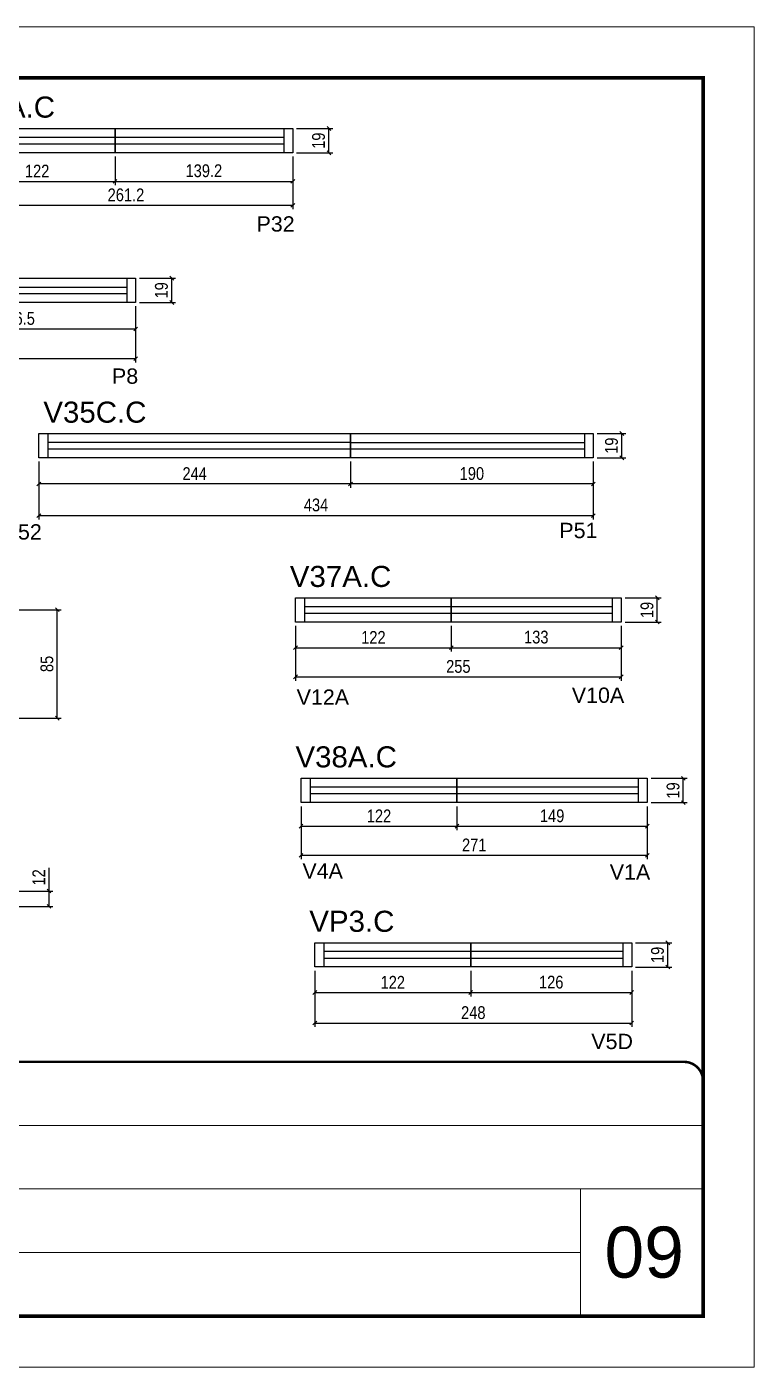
# Model space of a CAD drawing. Header units: millimetres. Extents: x 1659 to 9159, y 667 to 9133.
# Drawn here: x 3213 to 3782, y 667 to 1717 of the extents above; entities that cross this region are included whole.
import ezdxf

# ---------------------------------------------------------------- set-up
doc = ezdxf.new("R2010")
doc.units = ezdxf.units.MM
doc.linetypes.add('CONTINUO', pattern=[0])
doc.linetypes.add('DASHED', pattern=[0.75, 0.5, -0.25])
for name, color, linetype in [('5', 5, 'Continuous'), ('COTA', 241, 'Continuous'), ('NOMENCLATURA', 7, 'Continuous'), ('Painéis', 200, 'Continuous'), ('SARR_2.2x7', 40, 'Continuous')]:
    doc.layers.add(name, color=color, linetype=linetype)
for name, color, linetype, lineweight in [('CARIMBO', 255, 'Continuous', 9), ('Folhas', 255, 'Continuous', 9), ('SARRAFO DE PRESSAO', 251, 'DASHED', 9)]:
    doc.layers.add(name, color=color, linetype=linetype, lineweight=lineweight)
doc.styles.add('ARIAL', font='arial.ttf')
doc.styles.add('COTA TECNICA', font='techl___.ttf', dxfattribs={"height": 10})
doc.styles.add('COTA TECNICA-50', font='techl___.ttf', dxfattribs={"height": 10})
doc.styles.get("Standard").update_dxf_attribs({"font": 'arial.ttf'})
doc.dimstyles.new('COTA PAINEL-50', dxfattribs={"dimtxt": 10, "dimasz": 3, "dimexe": 3, "dimexo": 3, "dimgap": 3, "dimtad": 1, "dimdec": 1, "dimzin": 12, "dimdsep": 46, "dimtxsty": 'COTA TECNICA-50', "dimblk1": 'OBLIQUE', "dimblk2": 'OBLIQUE', "dimsah": 1, "dimcen": 0.9, "dimclrd": 4, "dimclre": 4, "dimclrt": 240, "dimadec": 1, "dimazin": 3, "dimtfac": 1, "dimtdec": 1, "dimtmove": 0, "dimatfit": 3, "dimfxl": 0, "dimtolj": 1, "dimtzin": 12, "dimarcsym": 0})
doc.dimstyles.new('PAINEL', dxfattribs={"dimtxt": 10, "dimasz": 3, "dimexe": 3, "dimexo": 3, "dimgap": 3, "dimtad": 1, "dimdec": 1, "dimzin": 12, "dimdsep": 46, "dimtxsty": 'COTA TECNICA', "dimblk1": 'OBLIQUE', "dimblk2": 'OBLIQUE', "dimsah": 1, "dimcen": 0.9, "dimclrd": 4, "dimclre": 4, "dimclrt": 240, "dimadec": 1, "dimazin": 3, "dimtfac": 1, "dimtdec": 1, "dimtmove": 0, "dimatfit": 3, "dimfxl": 0, "dimtolj": 1, "dimtzin": 12, "dimarcsym": 0})

# ---------------------------------------------------------------- blocks, each defined once
blk = doc.blocks.new('9999999999')
at = {"color": 30, "linetype": 'CONTINUO'}
for p, q in [((98564.6, 34379.6), (99584, 34379.6)), ((98564.6, 34329.8), (99488, 34329.8)), ((99584, 34329.8), (99488, 34329.8)), ((99488, 34329.8), (99488, 34230.2)), ((98564.6, 34280), (99488, 34280))]:
    blk.add_line(p, q, dxfattribs=at)
at = {"color": 30, "linetype": 'CONTINUO', "const_width": 2}
blk.add_lwpolyline([(99584, 34230.2), (99584, 34414.4, 0.414214), (99569, 34429.4), (98229, 34429.4, 0.414214), (98214, 34414.4), (98214, 34245.2, 0.414214), (98229, 34230.2), (99584, 34230.2)], format="xyb", dxfattribs=at)
at = {"layer": 'Folhas'}
blk.add_lwpolyline([(98139, 34190.2), (99624, 34190.2), (99624, 35240.2), (98139, 35240.2)], close=True, dxfattribs=at)
at = {"layer": 'Folhas', "color": 30, "const_width": 3}
blk.add_lwpolyline([(98214, 34230.2), (99584, 34230.2), (99584, 35200.2), (98214, 35200.2)], close=True, dxfattribs=at)
blk = doc.blocks.new('_Oblique')
at = {"color": 0, "linetype": 'ByBlock', "lineweight": -2}
blk.add_line((-0.5, -0.5), (0.5, 0.5), dxfattribs=at)
blk = doc.blocks.new('*D99')
at = {"layer": 'COTA', "color": 4, "lineweight": -2}
for p, q in [((3423.7, 1637.7), (3452, 1637.7)), ((3449, 1618.7), (3449, 1637.7)), ((3423.7, 1618.7), (3452, 1618.7))]:
    blk.add_line(p, q, dxfattribs=at)
at = {"layer": 'Defpoints', "color": 0}
for p in [(3420.7, 1637.7), (3449, 1637.7), (3420.7, 1618.7)]:
    blk.add_point(p, dxfattribs=at)
at = {"layer": 'COTA', "color": 4, "lineweight": -2, "xscale": 3, "yscale": 3, "zscale": 3}
for p, rotation in [((3449, 1637.7), 90), ((3449, 1618.7), 270)]:
    blk.add_blockref('_Oblique', p, dxfattribs=dict(at, rotation=rotation))
at = {"layer": 'COTA', "color": 240, "insert": (3440.9, 1628.2), "char_height": 10, "attachment_point": 5, "rotation": 90, "style": 'COTA TECNICA'}
blk.add_mtext('\\A1;19', dxfattribs=at)
blk = doc.blocks.new('*D100')
at = {"layer": 'COTA', "color": 4, "linetype": 'ByBlock', "lineweight": -2}
for p, q in [((3159.6, 1615.7), (3159.6, 1593.3)), ((3281.6, 1615.7), (3281.6, 1593.3)), ((3159.6, 1596.3), (3281.6, 1596.3))]:
    blk.add_line(p, q, dxfattribs=at)
at = {"layer": 'Defpoints', "color": 0, "linetype": 'ByBlock'}
for p in [(3159.6, 1618.7), (3281.6, 1618.7), (3281.6, 1596.3)]:
    blk.add_point(p, dxfattribs=at)
at = {"layer": 'COTA', "color": 4, "linetype": 'ByBlock', "lineweight": -2, "xscale": 3, "yscale": 3, "zscale": 3, "rotation": 180}
blk.add_blockref('_Oblique', (3159.6, 1596.3), dxfattribs=at)
at = {"layer": 'COTA', "color": 4, "linetype": 'ByBlock', "lineweight": -2, "xscale": 3, "yscale": 3, "zscale": 3}
blk.add_blockref('_Oblique', (3281.6, 1596.3), dxfattribs=at)
at = {"layer": 'COTA', "color": 240, "linetype": 'ByBlock', "insert": (3220.6, 1604.4), "char_height": 10, "attachment_point": 5, "style": 'COTA TECNICA-50'}
blk.add_mtext('\\A1;122', dxfattribs=at)
blk = doc.blocks.new('*D101')
at = {"layer": 'COTA', "color": 4, "linetype": 'ByBlock', "lineweight": -2}
for p, q in [((3281.6, 1615.7), (3281.6, 1593.3)), ((3420.7, 1615.7), (3420.7, 1593.3)), ((3281.6, 1596.3), (3420.7, 1596.3))]:
    blk.add_line(p, q, dxfattribs=at)
at = {"layer": 'Defpoints', "color": 0, "linetype": 'ByBlock'}
for p in [(3281.6, 1618.7), (3420.7, 1618.7), (3420.7, 1596.3)]:
    blk.add_point(p, dxfattribs=at)
at = {"layer": 'COTA', "color": 4, "linetype": 'ByBlock', "lineweight": -2, "xscale": 3, "yscale": 3, "zscale": 3, "rotation": 180}
blk.add_blockref('_Oblique', (3281.6, 1596.3), dxfattribs=at)
at = {"layer": 'COTA', "color": 4, "linetype": 'ByBlock', "lineweight": -2, "xscale": 3, "yscale": 3, "zscale": 3}
blk.add_blockref('_Oblique', (3420.7, 1596.3), dxfattribs=at)
at = {"layer": 'COTA', "color": 240, "linetype": 'ByBlock', "insert": (3351.1, 1604.6), "char_height": 10, "attachment_point": 5, "style": 'COTA TECNICA-50'}
blk.add_mtext('\\A1;139.2', dxfattribs=at)
blk = doc.blocks.new('*D188')
at = {"layer": 'COTA', "color": 4, "lineweight": -2}
for p, q in [((3159.6, 1615.7), (3159.6, 1574.6)), ((3420.7, 1615.7), (3420.7, 1574.6)), ((3159.6, 1577.6), (3420.7, 1577.6))]:
    blk.add_line(p, q, dxfattribs=at)
at = {"layer": 'Defpoints', "color": 0}
for p in [(3159.6, 1618.7), (3420.7, 1618.7), (3420.7, 1577.6)]:
    blk.add_point(p, dxfattribs=at)
at = {"layer": 'COTA', "color": 4, "lineweight": -2, "xscale": 3, "yscale": 3, "zscale": 3, "rotation": 180}
blk.add_blockref('_Oblique', (3159.6, 1577.6), dxfattribs=at)
at = {"layer": 'COTA', "color": 4, "lineweight": -2, "xscale": 3, "yscale": 3, "zscale": 3}
blk.add_blockref('_Oblique', (3420.7, 1577.6), dxfattribs=at)
at = {"layer": 'COTA', "color": 240, "insert": (3290.1, 1585.7), "char_height": 10, "attachment_point": 5, "style": 'COTA TECNICA'}
blk.add_mtext('\\A1;261.2', dxfattribs=at)
blk = doc.blocks.new('*D104')
at = {"layer": 'COTA', "color": 4, "lineweight": -2}
for p, q in [((3300.7, 1520.5), (3329, 1520.5)), ((3326, 1501.5), (3326, 1520.5)), ((3300.7, 1501.5), (3329, 1501.5))]:
    blk.add_line(p, q, dxfattribs=at)
at = {"layer": 'Defpoints', "color": 0}
for p in [(3297.7, 1520.5), (3326, 1520.5), (3297.7, 1501.5)]:
    blk.add_point(p, dxfattribs=at)
at = {"layer": 'COTA', "color": 4, "lineweight": -2, "xscale": 3, "yscale": 3, "zscale": 3}
for p, rotation in [((3326, 1520.5), 90), ((3326, 1501.5), 270)]:
    blk.add_blockref('_Oblique', p, dxfattribs=dict(at, rotation=rotation))
at = {"layer": 'COTA', "color": 240, "insert": (3317.9, 1511), "char_height": 10, "attachment_point": 5, "rotation": 90, "style": 'COTA TECNICA'}
blk.add_mtext('\\A1;19', dxfattribs=at)
blk = doc.blocks.new('*D106')
at = {"layer": 'COTA', "color": 4, "linetype": 'ByBlock', "lineweight": -2}
for p, q in [((3111.2, 1498.5), (3111.2, 1477.7)), ((3297.7, 1498.5), (3297.7, 1477.7)), ((3111.2, 1480.7), (3297.7, 1480.7))]:
    blk.add_line(p, q, dxfattribs=at)
at = {"layer": 'Defpoints', "color": 0, "linetype": 'ByBlock'}
for p in [(3111.2, 1501.5), (3297.7, 1501.5), (3297.7, 1480.7)]:
    blk.add_point(p, dxfattribs=at)
at = {"layer": 'COTA', "color": 4, "linetype": 'ByBlock', "lineweight": -2, "xscale": 3, "yscale": 3, "zscale": 3, "rotation": 180}
blk.add_blockref('_Oblique', (3111.2, 1480.7), dxfattribs=at)
at = {"layer": 'COTA', "color": 4, "linetype": 'ByBlock', "lineweight": -2, "xscale": 3, "yscale": 3, "zscale": 3}
blk.add_blockref('_Oblique', (3297.7, 1480.7), dxfattribs=at)
at = {"layer": 'COTA', "color": 240, "linetype": 'ByBlock', "insert": (3204.5, 1488.9), "char_height": 10, "attachment_point": 5, "style": 'COTA TECNICA-50'}
blk.add_mtext('\\A1;186.5', dxfattribs=at)
blk = doc.blocks.new('*D190')
at = {"layer": 'COTA', "color": 4, "lineweight": -2}
for p, q in [((2867.2, 1498.5), (2867.2, 1454.5)), ((3297.7, 1498.5), (3297.7, 1454.5)), ((2867.2, 1457.5), (3297.7, 1457.5))]:
    blk.add_line(p, q, dxfattribs=at)
at = {"layer": 'Defpoints', "color": 0}
for p in [(2867.2, 1501.5), (3297.7, 1501.5), (3297.7, 1457.5)]:
    blk.add_point(p, dxfattribs=at)
at = {"layer": 'COTA', "color": 4, "lineweight": -2, "xscale": 3, "yscale": 3, "zscale": 3, "rotation": 180}
blk.add_blockref('_Oblique', (2867.2, 1457.5), dxfattribs=at)
at = {"layer": 'COTA', "color": 4, "lineweight": -2, "xscale": 3, "yscale": 3, "zscale": 3}
blk.add_blockref('_Oblique', (3297.7, 1457.5), dxfattribs=at)
at = {"layer": 'COTA', "color": 240, "insert": (3082.5, 1465.7), "char_height": 10, "attachment_point": 5, "style": 'COTA TECNICA'}
blk.add_mtext('\\A1;430.5', dxfattribs=at)
blk = doc.blocks.new('*D9')
at = {"layer": 'COTA', "color": 4, "linetype": 'ByBlock', "lineweight": -2}
for p, q in [((3221.9, 1376.8), (3221.9, 1356.3)), ((3465.9, 1376.8), (3465.9, 1356.3)), ((3465.9, 1359.3), (3221.9, 1359.3))]:
    blk.add_line(p, q, dxfattribs=at)
at = {"layer": 'Defpoints', "color": 0, "linetype": 'ByBlock'}
for p in [(3221.9, 1379.8), (3465.9, 1379.8), (3221.9, 1359.3)]:
    blk.add_point(p, dxfattribs=at)
at = {"layer": 'COTA', "color": 4, "linetype": 'ByBlock', "lineweight": -2, "xscale": 3, "yscale": 3, "zscale": 3, "rotation": 180}
blk.add_blockref('_Oblique', (3221.9, 1359.3), dxfattribs=at)
at = {"layer": 'COTA', "color": 4, "linetype": 'ByBlock', "lineweight": -2, "xscale": 3, "yscale": 3, "zscale": 3}
blk.add_blockref('_Oblique', (3465.9, 1359.3), dxfattribs=at)
at = {"layer": 'COTA', "color": 240, "linetype": 'ByBlock', "insert": (3343.9, 1367.4), "char_height": 10, "attachment_point": 5, "style": 'COTA TECNICA-50'}
blk.add_mtext('\\A1;244', dxfattribs=at)
blk = doc.blocks.new('*D10')
at = {"layer": 'COTA', "color": 4, "linetype": 'ByBlock', "lineweight": -2}
for p, q in [((3465.9, 1376.8), (3465.9, 1356.3)), ((3655.9, 1376.8), (3655.9, 1356.3)), ((3655.9, 1359.3), (3465.9, 1359.3))]:
    blk.add_line(p, q, dxfattribs=at)
at = {"layer": 'Defpoints', "color": 0, "linetype": 'ByBlock'}
for p in [(3465.9, 1379.8), (3655.9, 1379.8), (3465.9, 1359.3)]:
    blk.add_point(p, dxfattribs=at)
at = {"layer": 'COTA', "color": 4, "linetype": 'ByBlock', "lineweight": -2, "xscale": 3, "yscale": 3, "zscale": 3, "rotation": 180}
blk.add_blockref('_Oblique', (3465.9, 1359.3), dxfattribs=at)
at = {"layer": 'COTA', "color": 4, "linetype": 'ByBlock', "lineweight": -2, "xscale": 3, "yscale": 3, "zscale": 3}
blk.add_blockref('_Oblique', (3655.9, 1359.3), dxfattribs=at)
at = {"layer": 'COTA', "color": 240, "linetype": 'ByBlock', "insert": (3560.9, 1367.4), "char_height": 10, "attachment_point": 5, "style": 'COTA TECNICA-50'}
blk.add_mtext('\\A1;190', dxfattribs=at)
blk = doc.blocks.new('*D127')
at = {"layer": 'COTA', "color": 4, "lineweight": -2}
for p, q in [((3221.9, 1376.8), (3221.9, 1331.5)), ((3655.9, 1376.8), (3655.9, 1331.5)), ((3221.9, 1334.5), (3655.9, 1334.5))]:
    blk.add_line(p, q, dxfattribs=at)
at = {"layer": 'Defpoints', "color": 0}
for p in [(3221.9, 1379.8), (3655.9, 1379.8), (3655.9, 1334.5)]:
    blk.add_point(p, dxfattribs=at)
at = {"layer": 'COTA', "color": 4, "lineweight": -2, "xscale": 3, "yscale": 3, "zscale": 3, "rotation": 180}
blk.add_blockref('_Oblique', (3221.9, 1334.5), dxfattribs=at)
at = {"layer": 'COTA', "color": 4, "lineweight": -2, "xscale": 3, "yscale": 3, "zscale": 3}
blk.add_blockref('_Oblique', (3655.9, 1334.5), dxfattribs=at)
at = {"layer": 'COTA', "color": 240, "insert": (3438.9, 1342.8), "char_height": 10, "attachment_point": 5, "style": 'COTA TECNICA'}
blk.add_mtext('\\A1;434', dxfattribs=at)
blk = doc.blocks.new('*D128')
at = {"layer": 'COTA', "color": 4, "lineweight": -2}
for p, q in [((3658.9, 1398.8), (3681.3, 1398.8)), ((3678.3, 1379.8), (3678.3, 1398.8)), ((3658.9, 1379.8), (3681.3, 1379.8))]:
    blk.add_line(p, q, dxfattribs=at)
at = {"layer": 'Defpoints', "color": 0}
for p in [(3655.9, 1398.8), (3678.3, 1398.8), (3655.9, 1379.8)]:
    blk.add_point(p, dxfattribs=at)
at = {"layer": 'COTA', "color": 4, "lineweight": -2, "xscale": 3, "yscale": 3, "zscale": 3}
for p, rotation in [((3678.3, 1398.8), 90), ((3678.3, 1379.8), 270)]:
    blk.add_blockref('_Oblique', p, dxfattribs=dict(at, rotation=rotation))
at = {"layer": 'COTA', "color": 240, "insert": (3670.2, 1389.3), "char_height": 10, "attachment_point": 5, "rotation": 90, "style": 'COTA TECNICA'}
blk.add_mtext('\\A1;19', dxfattribs=at)
blk = doc.blocks.new('*D15')
at = {"layer": 'COTA', "color": 4, "lineweight": -2}
for p, q in [((3680.8, 1270.1), (3709, 1270.1)), ((3706, 1251.1), (3706, 1270.1)), ((3680.8, 1251.1), (3709, 1251.1))]:
    blk.add_line(p, q, dxfattribs=at)
at = {"layer": 'Defpoints', "color": 0}
for p in [(3677.8, 1270.1), (3706, 1270.1), (3677.8, 1251.1)]:
    blk.add_point(p, dxfattribs=at)
at = {"layer": 'COTA', "color": 4, "lineweight": -2, "xscale": 3, "yscale": 3, "zscale": 3}
for p, rotation in [((3706, 1270.1), 90), ((3706, 1251.1), 270)]:
    blk.add_blockref('_Oblique', p, dxfattribs=dict(at, rotation=rotation))
at = {"layer": 'COTA', "color": 240, "insert": (3698, 1260.6), "char_height": 10, "attachment_point": 5, "rotation": 90, "style": 'COTA TECNICA'}
blk.add_mtext('\\A1;19', dxfattribs=at)
blk = doc.blocks.new('*D16')
at = {"layer": 'COTA', "color": 4, "linetype": 'ByBlock', "lineweight": -2}
for p, q in [((3422.8, 1248.1), (3422.8, 1228)), ((3544.8, 1248.1), (3544.8, 1228)), ((3422.8, 1231), (3544.8, 1231))]:
    blk.add_line(p, q, dxfattribs=at)
at = {"layer": 'Defpoints', "color": 0, "linetype": 'ByBlock'}
for p in [(3422.8, 1251.1), (3544.8, 1251.1), (3544.8, 1231)]:
    blk.add_point(p, dxfattribs=at)
at = {"layer": 'COTA', "color": 4, "linetype": 'ByBlock', "lineweight": -2, "xscale": 3, "yscale": 3, "zscale": 3, "rotation": 180}
blk.add_blockref('_Oblique', (3422.8, 1231), dxfattribs=at)
at = {"layer": 'COTA', "color": 4, "linetype": 'ByBlock', "lineweight": -2, "xscale": 3, "yscale": 3, "zscale": 3}
blk.add_blockref('_Oblique', (3544.8, 1231), dxfattribs=at)
at = {"layer": 'COTA', "color": 240, "linetype": 'ByBlock', "insert": (3483.8, 1239.1), "char_height": 10, "attachment_point": 5, "style": 'COTA TECNICA-50'}
blk.add_mtext('\\A1;122', dxfattribs=at)
blk = doc.blocks.new('*D17')
at = {"layer": 'COTA', "color": 4, "linetype": 'ByBlock', "lineweight": -2}
for p, q in [((3544.8, 1248.1), (3544.8, 1228)), ((3677.8, 1248.1), (3677.8, 1228)), ((3544.8, 1231), (3677.8, 1231))]:
    blk.add_line(p, q, dxfattribs=at)
at = {"layer": 'Defpoints', "color": 0, "linetype": 'ByBlock'}
for p in [(3544.8, 1251.1), (3677.8, 1251.1), (3677.8, 1231)]:
    blk.add_point(p, dxfattribs=at)
at = {"layer": 'COTA', "color": 4, "linetype": 'ByBlock', "lineweight": -2, "xscale": 3, "yscale": 3, "zscale": 3, "rotation": 180}
blk.add_blockref('_Oblique', (3544.8, 1231), dxfattribs=at)
at = {"layer": 'COTA', "color": 4, "linetype": 'ByBlock', "lineweight": -2, "xscale": 3, "yscale": 3, "zscale": 3}
blk.add_blockref('_Oblique', (3677.8, 1231), dxfattribs=at)
at = {"layer": 'COTA', "color": 240, "linetype": 'ByBlock', "insert": (3611.3, 1239.3), "char_height": 10, "attachment_point": 5, "style": 'COTA TECNICA-50'}
blk.add_mtext('\\A1;133', dxfattribs=at)
blk = doc.blocks.new('*D130')
at = {"layer": 'COTA', "color": 4, "lineweight": -2}
for p, q in [((3422.8, 1248.1), (3422.8, 1205.2)), ((3677.8, 1248.1), (3677.8, 1205.2)), ((3422.8, 1208.2), (3677.8, 1208.2))]:
    blk.add_line(p, q, dxfattribs=at)
at = {"layer": 'Defpoints', "color": 0}
for p in [(3422.8, 1251.1), (3677.8, 1251.1), (3677.8, 1208.2)]:
    blk.add_point(p, dxfattribs=at)
at = {"layer": 'COTA', "color": 4, "lineweight": -2, "xscale": 3, "yscale": 3, "zscale": 3, "rotation": 180}
blk.add_blockref('_Oblique', (3422.8, 1208.2), dxfattribs=at)
at = {"layer": 'COTA', "color": 4, "lineweight": -2, "xscale": 3, "yscale": 3, "zscale": 3}
blk.add_blockref('_Oblique', (3677.8, 1208.2), dxfattribs=at)
at = {"layer": 'COTA', "color": 240, "insert": (3550.3, 1216.3), "char_height": 10, "attachment_point": 5, "style": 'COTA TECNICA'}
blk.add_mtext('\\A1;255', dxfattribs=at)
blk = doc.blocks.new('*D18')
at = {"layer": 'COTA', "color": 4, "lineweight": -2}
for p, q in [((3701.2, 1128.7), (3729.4, 1128.7)), ((3726.4, 1109.7), (3726.4, 1128.7)), ((3701.2, 1109.7), (3729.4, 1109.7))]:
    blk.add_line(p, q, dxfattribs=at)
at = {"layer": 'Defpoints', "color": 0}
for p in [(3698.2, 1128.7), (3726.4, 1128.7), (3698.2, 1109.7)]:
    blk.add_point(p, dxfattribs=at)
at = {"layer": 'COTA', "color": 4, "lineweight": -2, "xscale": 3, "yscale": 3, "zscale": 3}
for p, rotation in [((3726.4, 1128.7), 90), ((3726.4, 1109.7), 270)]:
    blk.add_blockref('_Oblique', p, dxfattribs=dict(at, rotation=rotation))
at = {"layer": 'COTA', "color": 240, "insert": (3718.4, 1119.2), "char_height": 10, "attachment_point": 5, "rotation": 90, "style": 'COTA TECNICA'}
blk.add_mtext('\\A1;19', dxfattribs=at)
blk = doc.blocks.new('*D19')
at = {"layer": 'COTA', "color": 4, "linetype": 'ByBlock', "lineweight": -2}
for p, q in [((3427.2, 1106.7), (3427.2, 1088.2)), ((3549.2, 1106.7), (3549.2, 1088.2)), ((3427.2, 1091.2), (3549.2, 1091.2))]:
    blk.add_line(p, q, dxfattribs=at)
at = {"layer": 'Defpoints', "color": 0, "linetype": 'ByBlock'}
for p in [(3427.2, 1109.7), (3549.2, 1109.7), (3549.2, 1091.2)]:
    blk.add_point(p, dxfattribs=at)
at = {"layer": 'COTA', "color": 4, "linetype": 'ByBlock', "lineweight": -2, "xscale": 3, "yscale": 3, "zscale": 3, "rotation": 180}
blk.add_blockref('_Oblique', (3427.2, 1091.2), dxfattribs=at)
at = {"layer": 'COTA', "color": 4, "linetype": 'ByBlock', "lineweight": -2, "xscale": 3, "yscale": 3, "zscale": 3}
blk.add_blockref('_Oblique', (3549.2, 1091.2), dxfattribs=at)
at = {"layer": 'COTA', "color": 240, "linetype": 'ByBlock', "insert": (3488.2, 1099.3), "char_height": 10, "attachment_point": 5, "style": 'COTA TECNICA-50'}
blk.add_mtext('\\A1;122', dxfattribs=at)
blk = doc.blocks.new('*D20')
at = {"layer": 'COTA', "color": 4, "linetype": 'ByBlock', "lineweight": -2}
for p, q in [((3549.2, 1106.7), (3549.2, 1088.2)), ((3698.2, 1106.7), (3698.2, 1088.2)), ((3549.2, 1091.2), (3698.2, 1091.2))]:
    blk.add_line(p, q, dxfattribs=at)
at = {"layer": 'Defpoints', "color": 0, "linetype": 'ByBlock'}
for p in [(3549.2, 1109.7), (3698.2, 1109.7), (3698.2, 1091.2)]:
    blk.add_point(p, dxfattribs=at)
at = {"layer": 'COTA', "color": 4, "linetype": 'ByBlock', "lineweight": -2, "xscale": 3, "yscale": 3, "zscale": 3, "rotation": 180}
blk.add_blockref('_Oblique', (3549.2, 1091.2), dxfattribs=at)
at = {"layer": 'COTA', "color": 4, "linetype": 'ByBlock', "lineweight": -2, "xscale": 3, "yscale": 3, "zscale": 3}
blk.add_blockref('_Oblique', (3698.2, 1091.2), dxfattribs=at)
at = {"layer": 'COTA', "color": 240, "linetype": 'ByBlock', "insert": (3623.7, 1099.3), "char_height": 10, "attachment_point": 5, "style": 'COTA TECNICA-50'}
blk.add_mtext('\\A1;149', dxfattribs=at)
blk = doc.blocks.new('*D131')
at = {"layer": 'COTA', "color": 4, "lineweight": -2}
for p, q in [((3427.2, 1106.7), (3427.2, 1065.4)), ((3698.2, 1106.7), (3698.2, 1065.4)), ((3427.2, 1068.4), (3698.2, 1068.4))]:
    blk.add_line(p, q, dxfattribs=at)
at = {"layer": 'Defpoints', "color": 0}
for p in [(3427.2, 1109.7), (3698.2, 1109.7), (3698.2, 1068.4)]:
    blk.add_point(p, dxfattribs=at)
at = {"layer": 'COTA', "color": 4, "lineweight": -2, "xscale": 3, "yscale": 3, "zscale": 3, "rotation": 180}
blk.add_blockref('_Oblique', (3427.2, 1068.4), dxfattribs=at)
at = {"layer": 'COTA', "color": 4, "lineweight": -2, "xscale": 3, "yscale": 3, "zscale": 3}
blk.add_blockref('_Oblique', (3698.2, 1068.4), dxfattribs=at)
at = {"layer": 'COTA', "color": 240, "insert": (3562.7, 1076.5), "char_height": 10, "attachment_point": 5, "style": 'COTA TECNICA'}
blk.add_mtext('\\A1;271', dxfattribs=at)
blk = doc.blocks.new('*D139')
at = {"layer": 'Defpoints', "color": 0}
for p in [(3202.4, 1260.8), (3236.4, 1260.8), (3202.4, 1175.8)]:
    blk.add_point(p, dxfattribs=at)
at = {"layer": 'Painéis', "color": 4, "lineweight": -2}
for p, q in [((3205.4, 1260.8), (3239.4, 1260.8)), ((3236.4, 1175.8), (3236.4, 1260.8)), ((3205.4, 1175.8), (3239.4, 1175.8))]:
    blk.add_line(p, q, dxfattribs=at)
at = {"layer": 'Painéis', "color": 4, "lineweight": -2, "xscale": 3, "yscale": 3, "zscale": 3}
for p, rotation in [((3236.4, 1260.8), 90), ((3236.4, 1175.8), 270)]:
    blk.add_blockref('_Oblique', p, dxfattribs=dict(at, rotation=rotation))
at = {"layer": 'Painéis', "color": 240, "insert": (3228.3, 1218.3), "char_height": 10, "attachment_point": 5, "rotation": 90, "style": 'COTA TECNICA'}
blk.add_mtext('\\A1;85', dxfattribs=at)
blk = doc.blocks.new('*D26')
at = {"layer": 'COTA', "color": 4, "lineweight": -2}
for p, q in [((3689, 999.9), (3717.3, 999.9)), ((3714.3, 980.9), (3714.3, 999.9)), ((3689, 980.9), (3717.3, 980.9))]:
    blk.add_line(p, q, dxfattribs=at)
at = {"layer": 'Defpoints', "color": 0}
for p in [(3686, 999.9), (3714.3, 999.9), (3686, 980.9)]:
    blk.add_point(p, dxfattribs=at)
at = {"layer": 'COTA', "color": 4, "lineweight": -2, "xscale": 3, "yscale": 3, "zscale": 3}
for p, rotation in [((3714.3, 999.9), 90), ((3714.3, 980.9), 270)]:
    blk.add_blockref('_Oblique', p, dxfattribs=dict(at, rotation=rotation))
at = {"layer": 'COTA', "color": 240, "insert": (3706.2, 990.4), "char_height": 10, "attachment_point": 5, "rotation": 90, "style": 'COTA TECNICA'}
blk.add_mtext('\\A1;19', dxfattribs=at)
blk = doc.blocks.new('*D27')
at = {"layer": 'COTA', "color": 4, "linetype": 'ByBlock', "lineweight": -2}
for p, q in [((3438, 977.9), (3438, 957.9)), ((3560, 977.9), (3560, 957.9)), ((3438, 960.9), (3560, 960.9))]:
    blk.add_line(p, q, dxfattribs=at)
at = {"layer": 'Defpoints', "color": 0, "linetype": 'ByBlock'}
for p in [(3438, 980.9), (3560, 980.9), (3560, 960.9)]:
    blk.add_point(p, dxfattribs=at)
at = {"layer": 'COTA', "color": 4, "linetype": 'ByBlock', "lineweight": -2, "xscale": 3, "yscale": 3, "zscale": 3, "rotation": 180}
blk.add_blockref('_Oblique', (3438, 960.9), dxfattribs=at)
at = {"layer": 'COTA', "color": 4, "linetype": 'ByBlock', "lineweight": -2, "xscale": 3, "yscale": 3, "zscale": 3}
blk.add_blockref('_Oblique', (3560, 960.9), dxfattribs=at)
at = {"layer": 'COTA', "color": 240, "linetype": 'ByBlock', "insert": (3499, 968.9), "char_height": 10, "attachment_point": 5, "style": 'COTA TECNICA-50'}
blk.add_mtext('\\A1;122', dxfattribs=at)
blk = doc.blocks.new('*D28')
at = {"layer": 'COTA', "color": 4, "linetype": 'ByBlock', "lineweight": -2}
for p, q in [((3560, 977.9), (3560, 957.9)), ((3686, 977.9), (3686, 957.9)), ((3560, 960.9), (3686, 960.9))]:
    blk.add_line(p, q, dxfattribs=at)
at = {"layer": 'Defpoints', "color": 0, "linetype": 'ByBlock'}
for p in [(3560, 980.9), (3686, 980.9), (3686, 960.9)]:
    blk.add_point(p, dxfattribs=at)
at = {"layer": 'COTA', "color": 4, "linetype": 'ByBlock', "lineweight": -2, "xscale": 3, "yscale": 3, "zscale": 3, "rotation": 180}
blk.add_blockref('_Oblique', (3560, 960.9), dxfattribs=at)
at = {"layer": 'COTA', "color": 4, "linetype": 'ByBlock', "lineweight": -2, "xscale": 3, "yscale": 3, "zscale": 3}
blk.add_blockref('_Oblique', (3686, 960.9), dxfattribs=at)
at = {"layer": 'COTA', "color": 240, "linetype": 'ByBlock', "insert": (3623, 969), "char_height": 10, "attachment_point": 5, "style": 'COTA TECNICA-50'}
blk.add_mtext('\\A1;126', dxfattribs=at)
blk = doc.blocks.new('*D140')
at = {"layer": 'COTA', "color": 4, "lineweight": -2}
for p, q in [((3438, 977.9), (3438, 934)), ((3686, 977.9), (3686, 934)), ((3438, 937), (3686, 937))]:
    blk.add_line(p, q, dxfattribs=at)
at = {"layer": 'Defpoints', "color": 0}
for p in [(3438, 980.9), (3686, 980.9), (3686, 937)]:
    blk.add_point(p, dxfattribs=at)
at = {"layer": 'COTA', "color": 4, "lineweight": -2, "xscale": 3, "yscale": 3, "zscale": 3, "rotation": 180}
blk.add_blockref('_Oblique', (3438, 937), dxfattribs=at)
at = {"layer": 'COTA', "color": 4, "lineweight": -2, "xscale": 3, "yscale": 3, "zscale": 3}
blk.add_blockref('_Oblique', (3686, 937), dxfattribs=at)
at = {"layer": 'COTA', "color": 240, "insert": (3562, 945.1), "char_height": 10, "attachment_point": 5, "style": 'COTA TECNICA'}
blk.add_mtext('\\A1;248', dxfattribs=at)
blk = doc.blocks.new('*D142')
at = {"layer": 'Defpoints', "color": 0}
for p in [(3202.4, 1040.4), (3229.9, 1040.4), (3202.4, 1028.4)]:
    blk.add_point(p, dxfattribs=at)
at = {"layer": 'Painéis', "color": 4, "lineweight": -2}
for p, q in [((3229.9, 1040.4), (3229.9, 1058.7)), ((3205.4, 1040.4), (3232.9, 1040.4)), ((3229.9, 1028.4), (3229.9, 1040.4)), ((3205.4, 1028.4), (3232.9, 1028.4))]:
    blk.add_line(p, q, dxfattribs=at)
at = {"layer": 'Painéis', "color": 4, "lineweight": -2, "xscale": 3, "yscale": 3, "zscale": 3}
for p, rotation in [((3229.9, 1040.4), 90), ((3229.9, 1028.4), 270)]:
    blk.add_blockref('_Oblique', p, dxfattribs=dict(at, rotation=rotation))
at = {"layer": 'Painéis', "color": 240, "insert": (3221.9, 1051.1), "char_height": 10, "attachment_point": 5, "rotation": 90, "style": 'COTA TECNICA'}
blk.add_mtext('\\A1;12', dxfattribs=at)

msp = doc.modelspace()

# ---------------------------------------------------------------- linework, layer by layer
at = {"layer": 'Painéis'}
for points in [[(3281.55, 1618.73), (3159.55, 1618.73), (3159.55, 1637.73), (3281.55, 1637.73)], [(3281.55, 1637.73), (3420.75, 1637.73), (3420.75, 1618.73), (3281.55, 1618.73)], [(3111.22, 1520.51), (3297.72, 1520.51), (3297.72, 1501.51), (3111.22, 1501.51)], [(3465.94, 1379.76), (3221.94, 1379.76), (3221.94, 1398.76), (3465.94, 1398.76)], [(3465.94, 1398.76), (3655.93, 1398.76), (3655.93, 1379.76), (3465.94, 1379.76)], [(3544.79, 1251.08), (3422.79, 1251.08), (3422.79, 1270.08), (3544.79, 1270.08)], [(3544.79, 1270.08), (3677.79, 1270.08), (3677.79, 1251.08), (3544.79, 1251.08)], [(3549.19, 1109.74), (3427.19, 1109.74), (3427.19, 1128.74), (3549.19, 1128.74)], [(3549.19, 1128.74), (3698.19, 1128.74), (3698.19, 1109.74), (3549.19, 1109.74)], [(3560.05, 980.93), (3438.05, 980.93), (3438.05, 999.93), (3560.05, 999.93)], [(3560.05, 999.93), (3686.05, 999.93), (3686.05, 980.93), (3560.05, 980.93)]]:
    msp.add_lwpolyline(points, close=True, dxfattribs=at)
at = {"layer": 'SARR_2.2x7', "linetype": 'Continuous'}
for p, q in [((3413.74, 1630.73), (3166.55, 1630.73)), ((3413.74, 1637.73), (3413.74, 1618.73)), ((3166.55, 1625.73), (3413.74, 1625.73)), ((3111.22, 1513.51), (3290.71, 1513.51)), ((3290.71, 1520.51), (3290.71, 1501.51)), ((3111.22, 1508.51), (3290.71, 1508.51)), ((3228.94, 1398.76), (3228.94, 1379.76)), ((3648.93, 1398.76), (3648.93, 1379.76)), ((3465.94, 1391.76), (3228.94, 1391.76)), ((3228.94, 1386.76), (3465.94, 1386.76)), ((3465.94, 1391.76), (3648.93, 1391.76)), ((3465.94, 1386.76), (3648.93, 1386.76)), ((3429.79, 1270.08), (3429.79, 1251.08)), ((3670.78, 1263.08), (3429.79, 1263.08)), ((3670.78, 1270.08), (3670.78, 1251.08)), ((3429.79, 1258.08), (3670.78, 1258.08)), ((3434.19, 1128.74), (3434.19, 1109.74)), ((3691.17, 1128.74), (3691.17, 1109.74)), ((3691.17, 1121.74), (3434.19, 1121.74)), ((3434.19, 1116.74), (3691.17, 1116.74)), ((3445.05, 999.93), (3445.05, 980.93)), ((3679.03, 999.93), (3679.03, 980.93)), ((3679.03, 992.93), (3445.05, 992.93)), ((3445.05, 987.93), (3679.03, 987.93))]:
    msp.add_line(p, q, dxfattribs=at)

# ---------------------------------------------------------------- block references
at = {"layer": 'SARRAFO DE PRESSAO', "color": 6, "linetype": 'ByBlock'}
msp.add_blockref('9999999999', (-95842.12, -33522.79), dxfattribs=at)

# ---------------------------------------------------------------- texts
at = {"layer": '5', "linetype": 'Continuous'}
for s, p in [('P32', (3392.34, 1556.99)), ('P8', (3279.19, 1437.77)), ('P52', (3194.42, 1315.75)), ('P51', (3629.37, 1316.86)), ('V12A', (3423.74, 1186.31)), ('V10A', (3639.13, 1187.84)), ('V4A', (3428.24, 1050.19)), ('V1A', (3668.82, 1049.27)), ('V5D', (3654.38, 916.59))]:
    msp.add_text(s, height=12, rotation=359.99996, dxfattribs=at).set_placement(p)
at = {"layer": 'CARIMBO', "style": 'ARIAL'}
msp.add_text('09', height=40, dxfattribs=at).set_placement((3664.72, 737.56))
at = {"layer": 'NOMENCLATURA', "linetype": 'Continuous'}
for s, p in [('V31A.C', (3155.17, 1646.27)), ('V35C.C', (3225.46, 1407.3)), ('V37A.C', (3418.41, 1278.62)), ('V38A.C', (3422.8, 1137.28)), ('VP3.C', (3433.66, 1008.47))]:
    msp.add_text(s, height=16.5, dxfattribs=at).set_placement(p)

# ---------------------------------------------------------------- dimensions: what is measured, and where the dimension line sits
at = {"layer": 'COTA'}
for base, p1, p2, picture, middle in [((3449.01, 1637.73), (3420.74, 1618.73), (3420.74, 1637.73), '*D99', (3440.92, 1628.23)), ((3325.97, 1520.51), (3297.71, 1501.51), (3297.71, 1520.51), '*D104', (3317.89, 1511.01)), ((3706.04, 1270.08), (3677.78, 1251.08), (3677.78, 1270.08), '*D15', (3697.96, 1260.58)), ((3726.44, 1128.74), (3698.17, 1109.74), (3698.17, 1128.74), '*D18', (3718.35, 1119.24)), ((3714.3, 999.93), (3686.03, 980.93), (3686.03, 999.93), '*D26', (3706.21, 990.43))]:
    dim = msp.add_linear_dim(base=base, p1=p1, p2=p2, angle=90, dimstyle='PAINEL', dxfattribs=at)
    dim.commit()
    dim.dimension.update_dxf_attribs({"geometry": picture, "text_midpoint": middle})
at = {"layer": 'COTA', "color": 1, "linetype": 'ByBlock'}
for base, p1, p2, picture, middle in [((3281.55, 1596.33), (3159.55, 1618.73), (3281.55, 1618.73), '*D100', (3220.55, 1604.39)), ((3420.74, 1596.33), (3281.55, 1618.73), (3420.74, 1618.73), '*D101', (3351.15, 1604.58)), ((3297.71, 1480.74), (3111.22, 1501.51), (3297.71, 1501.51), '*D106', (3204.46, 1488.87)), ((3221.94, 1359.3), (3465.94, 1379.76), (3221.94, 1379.76), '*D9', (3343.94, 1367.37)), ((3465.94, 1359.3), (3655.93, 1379.76), (3465.94, 1379.76), '*D10', (3560.93, 1367.43)), ((3544.79, 1231.03), (3422.79, 1251.08), (3544.79, 1251.08), '*D16', (3483.79, 1239.09)), ((3677.78, 1231.03), (3544.79, 1251.08), (3677.78, 1251.08), '*D17', (3611.28, 1239.25)), ((3549.19, 1091.23), (3427.19, 1109.74), (3549.19, 1109.74), '*D19', (3488.19, 1099.29)), ((3698.17, 1091.23), (3549.19, 1109.74), (3698.17, 1109.74), '*D20', (3623.68, 1099.33)), ((3560.05, 960.89), (3438.05, 980.93), (3560.05, 980.93), '*D27', (3499.05, 968.94)), ((3686.03, 960.89), (3560.05, 980.93), (3686.03, 980.93), '*D28', (3623.04, 968.99))]:
    dim = msp.add_linear_dim(base=base, p1=p1, p2=p2, dimstyle='COTA PAINEL-50', override={"dimarcsym": 1}, dxfattribs=at)
    dim.commit()
    dim.dimension.update_dxf_attribs({"geometry": picture, "text_midpoint": middle})
at = {"layer": 'COTA', "color": 5}
for base, p1, p2, picture, middle in [((3420.74, 1577.56), (3159.55, 1618.73), (3420.74, 1618.73), '*D188', (3290.15, 1585.67)), ((3297.71, 1457.5), (2867.22, 1501.51), (3297.71, 1501.51), '*D190', (3082.46, 1465.72)), ((3655.93, 1334.53), (3221.94, 1379.76), (3655.93, 1379.76), '*D127', (3438.93, 1342.75)), ((3677.78, 1208.22), (3422.79, 1251.08), (3677.78, 1251.08), '*D130', (3550.28, 1216.33)), ((3698.17, 1068.41), (3427.19, 1109.74), (3698.17, 1109.74), '*D131', (3562.68, 1076.49)), ((3686.03, 936.96), (3438.05, 980.93), (3686.03, 980.93), '*D140', (3562.04, 945.06))]:
    dim = msp.add_linear_dim(base=base, p1=p1, p2=p2, dimstyle='PAINEL', dxfattribs=at)
    dim.commit()
    dim.dimension.update_dxf_attribs({"geometry": picture, "text_midpoint": middle})
dim = msp.add_linear_dim(base=(3678.32, 1398.76), p1=(3655.93, 1379.76), p2=(3655.93, 1398.76), angle=90, dimstyle='PAINEL', dxfattribs=at)
dim.commit()
dim.dimension.update_dxf_attribs({"geometry": '*D128', "text_midpoint": (3670.24, 1389.26)})
at = {"layer": 'Painéis', "color": 5}
for base, p1, p2, picture, middle in [((3236.44, 1260.85), (3202.38, 1175.85), (3202.38, 1260.85), '*D139', (3228.31, 1218.35)), ((3229.92, 1040.43), (3202.38, 1028.43), (3202.38, 1040.43), '*D142', (3221.86, 1051.08))]:
    dim = msp.add_linear_dim(base=base, p1=p1, p2=p2, angle=90, dimstyle='PAINEL', dxfattribs=at)
    dim.commit()
    dim.dimension.update_dxf_attribs({"geometry": picture, "text_midpoint": middle})

doc.saveas('drawing.dxf')
